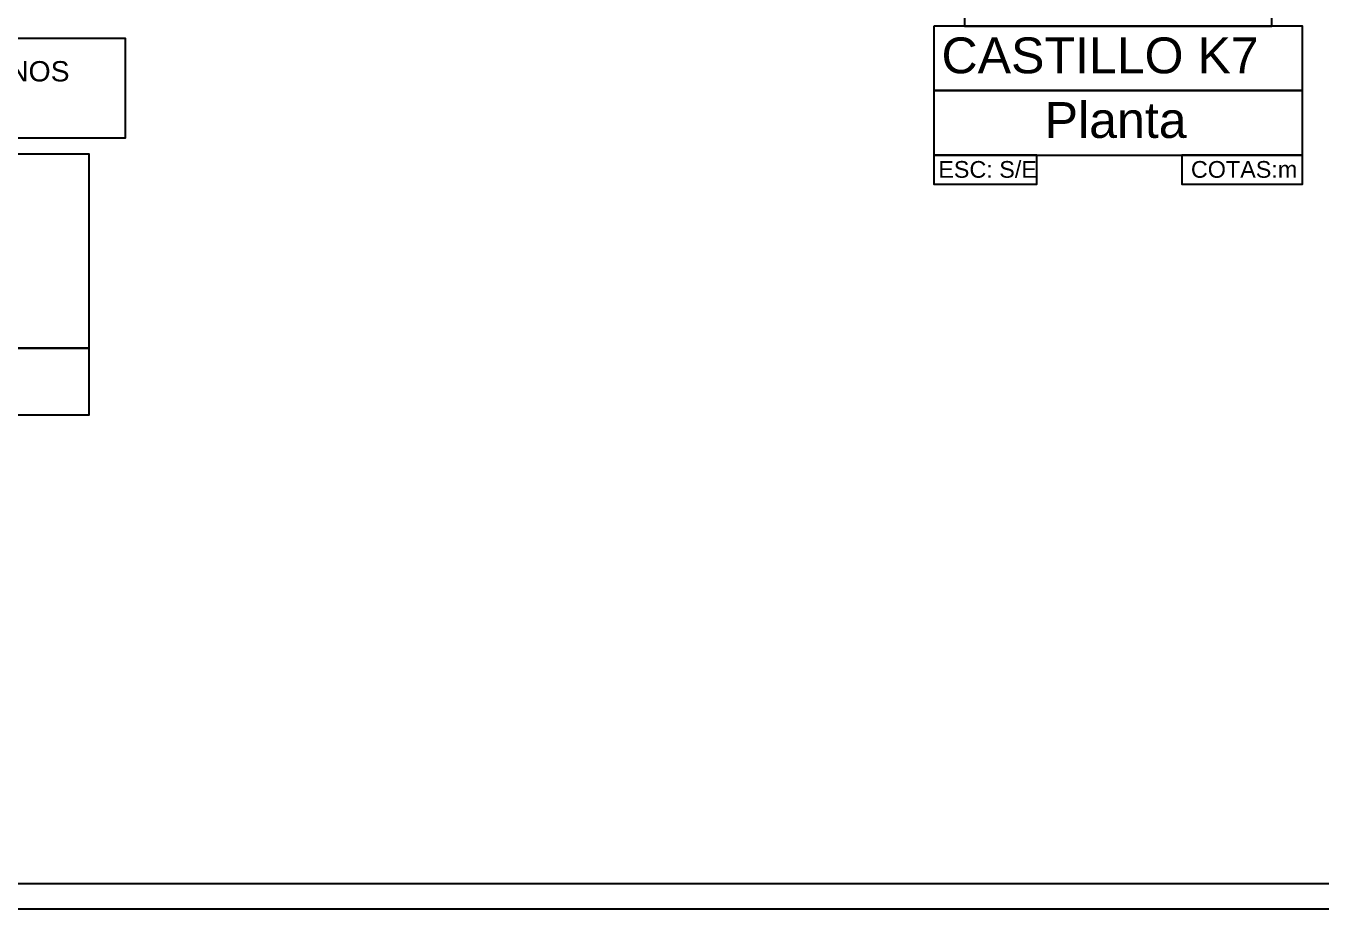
# Model space of a CAD drawing. Header units: metres. Extents: x 2.9 to 42.8, y 1.7 to 28.7.
# Drawn here: x 11.56 to 17.19, y 1.68 to 5.51 of the extents above; entities that cross this region are included whole.
import ezdxf

# ---------------------------------------------------------------- set-up
doc = ezdxf.new("R2010")
doc.units = ezdxf.units.M
for name, color, linetype in [('CIAN', 4, 'Continuous'), ('NEGRO', 7, 'Continuous'), ('TEXTO', 7, 'Continuous')]:
    doc.layers.add(name, color=color, linetype=linetype)
doc.layers.add('RGB_000_184_184', color=7, linetype='Continuous', true_color=0x00b8b8)
doc.styles.add('ArialMT', font='arial.ttf')

msp = doc.modelspace()

# ---------------------------------------------------------------- linework, layer by layer
at = {"layer": 'CIAN', "lineweight": -3}
for points in [[(15.6404, 5.6127), (15.6404, 5.5086), (16.9739, 5.5086), (16.9739, 5.6127)], [(15.5063, 5.5086), (15.5063, 5.2299), (17.108, 5.2299), (17.108, 5.5086)], [(15.5063, 5.2299), (15.5063, 4.9495), (17.108, 4.9495), (17.108, 5.2299)], [(15.5063, 4.9495), (15.5063, 4.8225), (15.9544, 4.8225), (15.9544, 4.9495)], [(16.5841, 4.9495), (16.5841, 4.8225), (17.108, 4.8225), (17.108, 4.9495)]]:
    msp.add_lwpolyline(points, close=True, dxfattribs=at)
at = {"layer": 'NEGRO', "lineweight": -3}
for points in [[(5.7891, 5.4557), (5.7891, 5.0236), (11.9962, 5.0236), (11.9962, 5.4557)], [(5.6903, 4.953), (5.6903, 4.1116), (11.8392, 4.1116), (11.8392, 4.953)], [(10.324, 4.1116), (10.324, 3.8223), (11.8392, 3.8223), (11.8392, 4.1116)]]:
    msp.add_lwpolyline(points, close=True, dxfattribs=at)
at = {"layer": 'RGB_000_184_184', "lineweight": -3}
for points in [[(41.8042, 1.7868), (41.8042, 1.6775), (3.9017, 1.6775)], [(41.8042, 1.7868), (3.9017, 1.7868)]]:
    msp.add_lwpolyline(points, dxfattribs=at)

# ---------------------------------------------------------------- texts
at = {"layer": 'TEXTO', "color": 18, "true_color": 0x000000, "style": 'ArialMT'}
for s, height, p in [('CASTILLO K7', 0.1556, (15.5399, 5.304)), ('NOTA.- LA CIMENTACION DEBE DESPLANTARSE EN TERRENO MEJORADO QUE TENGA AL MENOS', 0.0882, (5.8596, 5.2687)), ('Planta', 0.1556, (15.9879, 5.0236)), ('ESC: S/E', 0.0726, (15.5258, 4.8507)), ('COTAS:m', 0.0726, (16.6229, 4.8507))]:
    msp.add_text(s, height=height, dxfattribs=at).set_placement(p)

doc.saveas('drawing.dxf')
